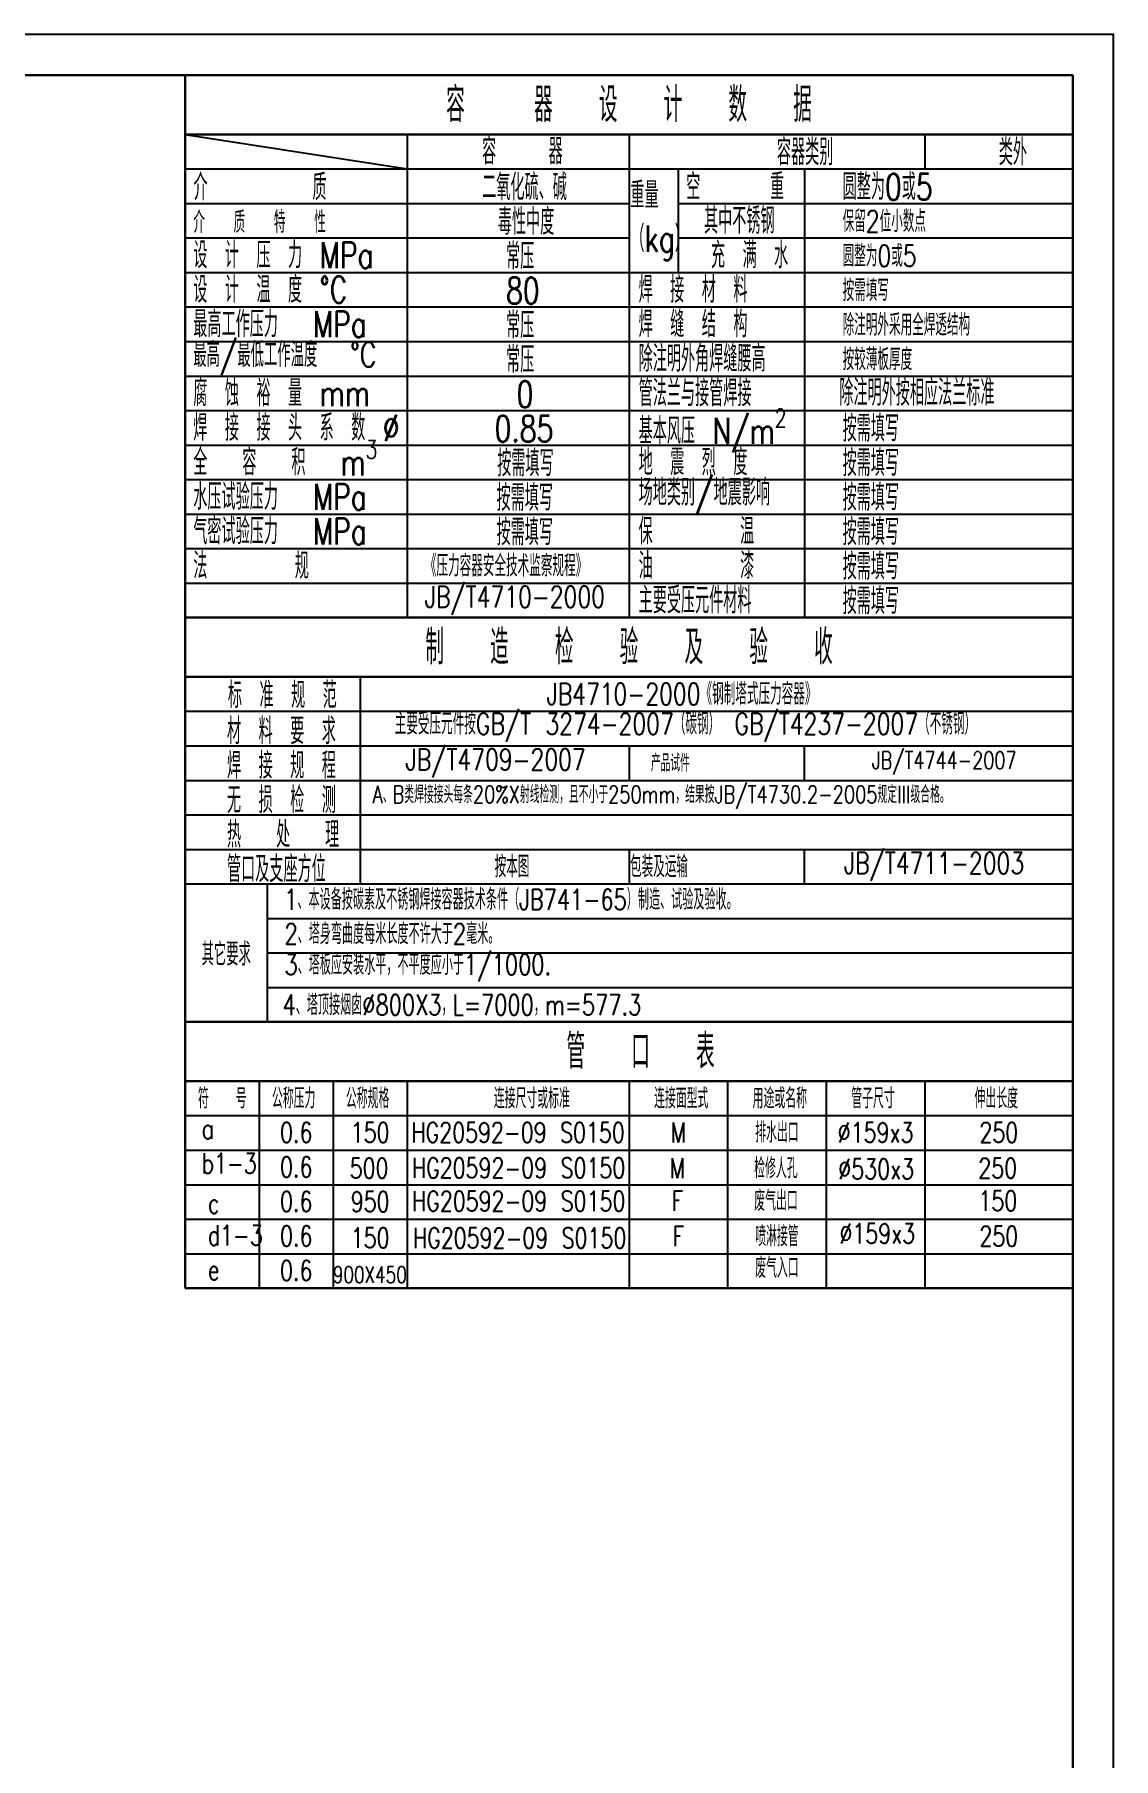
# Model space of a CAD drawing. Header units: inches. Extents: x -49906 to 274435, y 31852 to 49661.
# Drawn here: x 19489 to 23205, y 42164 to 48101 of the extents above; entities that cross this region are included whole.
import ezdxf
from ezdxf.enums import TextEntityAlignment as Align

# ---------------------------------------------------------------- set-up
doc = ezdxf.new("R2010")
doc.units = ezdxf.units.IN
doc.header["$LTSCALE"] = 60
doc.header["$MEASUREMENT"] = 0
for name, color, linetype in [('1', 1, 'Continuous'), ('文字', 3, 'Continuous'), ('细实线', 7, 'Continuous')]:
    doc.layers.add(name, color=color, linetype=linetype)
doc.layers.add('粗实线', color=7, linetype='Continuous', lineweight=30)
doc.styles.add('中文', font='txt.shx', dxfattribs={"width": 0.75, "bigfont": 'gbcbig.shx'})

msp = doc.modelspace()

# ---------------------------------------------------------------- linework, layer by layer
at = {"layer": '1'}
msp.add_line((23064.581, 43783.817), (20008.139, 43783.817), dxfattribs=at)
at = {"layer": '文字'}
for p, q in [((21536.36, 47757.191), (21536.36, 46093.128)), ((21706.163, 47634.933), (21706.163, 47281.745)), ((22140.409, 47634.933), (22140.409, 46093.128)), ((20610.896, 45889.366), (20610.896, 45176.196))]:
    msp.add_line(p, q, dxfattribs=at)
msp.add_lwpolyline([(14869.163, 48101.287), (14869.163, 36299.324), (23204.914, 36299.324), (23204.914, 48101.287)], close=True, dxfattribs=at)
at = {"layer": '粗实线'}
for p, q in [((20008.139, 47960.954), (20008.139, 43783.817)), ((20008.139, 47960.954), (23064.581, 47960.954)), ((20008.139, 47757.191), (23064.581, 47757.191)), ((20008.139, 46093.128), (23064.581, 46093.128)), ((20008.139, 45889.366), (23064.581, 45889.366)), ((20008.139, 44700.75), (23064.581, 44700.75)), ((20008.139, 44496.987), (23064.581, 44496.987)), ((20008.139, 43783.817), (23064.581, 43783.817)), ((20008.139, 43783.817), (23064.581, 43783.817))]:
    msp.add_line(p, q, dxfattribs=at)
msp.add_lwpolyline([(15219.994, 47960.954), (23064.581, 47960.954), (23064.581, 36439.656), (15219.994, 36439.656)], close=True, dxfattribs=at)
at = {"layer": '细实线'}
for p, q in [((20008.139, 47757.191), (20772.25, 47638.329)), ((20772.25, 47757.191), (20772.25, 46093.128)), ((22555.174, 47757.191), (22555.174, 47634.933)), ((20008.139, 47638.329), (23064.581, 47638.329)), ((20008.139, 47519.468), (21536.36, 47519.468)), ((21706.163, 47519.468), (23064.581, 47519.468)), ((20008.139, 47400.606), (21536.36, 47400.606)), ((21706.163, 47400.606), (23064.581, 47400.606)), ((20008.139, 47281.745), (23064.581, 47281.745)), ((20008.139, 47162.883), (23064.581, 47162.883)), ((20008.139, 47044.021), (23064.581, 47044.021)), ((20008.139, 46925.16), (23064.581, 46925.16)), ((20008.139, 46806.298), (23064.581, 46806.298)), ((20008.139, 46687.436), (23064.581, 46687.436)), ((20008.139, 46568.575), (23064.581, 46568.575)), ((20008.139, 46449.713), (23064.581, 46449.713)), ((20008.139, 46330.852), (23064.581, 46330.852)), ((20008.139, 46211.99), (23064.581, 46211.99)), ((20008.139, 45770.504), (23064.581, 45770.504)), ((20008.139, 45651.642), (23064.581, 45651.642)), ((21536.36, 45651.642), (21536.36, 45532.781)), ((22139.117, 45651.642), (22139.117, 45532.781)), ((20008.139, 45532.781), (23064.581, 45532.781)), ((20008.139, 45413.919), (23064.581, 45413.919)), ((20008.139, 45295.057), (23064.581, 45295.057)), ((21536.36, 45295.057), (21536.36, 45176.196)), ((22139.117, 45295.057), (22139.117, 45176.196)), ((20008.139, 45176.196), (23064.581, 45176.196)), ((20290.315, 45176.196), (20290.315, 44700.75)), ((20290.315, 45057.335), (23064.581, 45057.335)), ((20290.315, 44938.473), (23064.581, 44938.473)), ((20290.315, 44819.611), (23064.581, 44819.611)), ((20262.843, 44496.987), (20262.843, 43783.817)), ((20517.546, 44496.987), (20517.546, 43783.817)), ((20772.25, 44496.987), (20772.25, 43783.817)), ((21536.36, 44496.987), (21536.36, 43783.817)), ((21875.965, 44496.987), (21875.965, 43783.817)), ((22215.57, 44496.987), (22215.57, 43783.817)), ((22555.174, 44496.987), (22555.174, 43783.817)), ((20008.139, 44378.125), (23064.581, 44378.125)), ((20008.139, 44259.264), (23064.581, 44259.264)), ((20008.139, 44140.402), (23064.581, 44140.402)), ((20008.139, 44021.54), (23064.581, 44021.54)), ((20008.139, 43902.679), (23064.581, 43902.679))]:
    msp.add_line(p, q, dxfattribs=at)

# ---------------------------------------------------------------- texts
at = {"layer": '文字', "style": '中文', "width": 0.75}
for s, height, p in [('0.6', 69.3229, (20390.195, 44285.607)), ('150', 69.3229, (20644.898, 44285.607)), ('HG20592-09 S0150', 69.32292, (21154.305, 44285.607)), ('M', 69.323, (21706.163, 44285.607)), ('排水出口', 69.3229, (22045.767, 44285.607)), ('%%C159x3', 69.3229, (22385.372, 44285.607)), ('250', 69.3229, (22809.878, 44285.607)), ('0.6', 69.3229, (20390.195, 44166.745)), ('500', 69.3229, (20641.261, 44162.643)), ('HG20592-09 S0150', 69.32292, (21156.055, 44163.421)), ('M', 69.323, (21702.525, 44162.643)), ('检修人孔', 69.3229, (22042.13, 44162.643)), ('250', 69.3229, (22806.24, 44162.643)), ('%%C530x3', 69.3229, (22387.584, 44159.588)), ('0.6', 69.3229, (20390.195, 44047.884)), ('950', 69.3229, (20644.898, 44047.372)), ('HG20592-09 S0150', 69.32292, (21156.412, 44049.153)), ('F', 69.323, (21702.882, 44050.309)), ('废气出口', 69.3229, (22042.487, 44050.309)), ('150', 69.3229, (22806.597, 44050.309)), ('0.6', 69.3229, (20390.195, 43929.022)), ('F', 69.323, (21706.163, 43928.17)), ('喷淋接管', 69.3229, (22045.767, 43928.17)), ('%%C159x3', 69.3229, (22391.221, 43937.718)), ('250', 69.3229, (22809.878, 43928.17)), ('150', 69.3229, (20644.898, 43922.54)), ('HG20592-09 S0150', 69.32292, (21159.692, 43922.333)), ('0.6', 69.3229, (20390.195, 43810.161)), ('废气入口', 69.3229, (22045.767, 43819.75)), ('900X450', 56.5844, (20643.723, 43802.124))]:
    msp.add_text(s, height=height, dxfattribs=at).set_placement(p, align=Align.CENTER)
at = {"layer": '文字', "style": '中文'}
for s, insert, char_height, width, attachment_point in [('容   器  设  计  数  据', (21536.36, 47859.073), 118.86163, 3056.44185, 5), ('容   器', (21030.212, 47699.106), 90, 764.11046, 4), ('容器类别', (22045.767, 47696.062), 90, 911.7629, 4), ('类外', (22809.878, 47696.062), 90, 911.7629, 4), ('\\pi4.355;介      质', (20032.175, 47575.503), 90, 764.11046, 4), ('二氧化硫、碱', (21030.615, 47575.503), 90, 887.80006, 4), ('空    重', (21732.939, 47577.201), 90, 911.7629, 4), ('圆整为0或5', (22271.978, 47576.502), 90, 911.7629, 4), ('重量\\P（kg）', (21541.173, 47458.339), 90, 967.88886, 4), ('\\pi3.5;介  质  特  性', (20032.175, 47454.943), 73.94444, 764.11046, 4), ('毒性中度', (21084.654, 47456.641), 90, 833.76178, 4), ('其中不锈钢', (21794.609, 47460.037), 90, 911.7629, 4), ('保留2位小数点', (22271.978, 47457.641), 73.9444, 764.11046, 4), ('\\pi3.5;设 计 压 力 MPa', (20032.175, 47341.175), 90, 764.11046, 4), ('常压', (21112.981, 47337.779), 90, 764.11046, 4), ('充 满 水', (21818.572, 47341.175), 90, 887.80006, 4), ('圆整为0或5', (22271.978, 47338.779), 73.9444, 764.11046, 4), ('\\pi3.5;设 计 温 度 {\\Ftxt,hztxts|c134;%%D}C', (20032.175, 47222.314), 90, 764.11046, 4), ('80', (21112.981, 47218.918), 90, 764.11046, 4), ('\\pi3.5;焊 接 材 料', (21565.935, 47222.314), 90, 887.80006, 4), ('按需填写', (22271.978, 47219.918), 73.9444, 764.11046, 4), ('\\pi3.5;最高工作压力  MPa', (20032.175, 47103.452), 90, 764.11046, 4), ('常压', (21112.981, 47100.056), 90, 764.11046, 4), ('\\pi3.5;焊 缝 结 构', (21565.935, 47103.452), 90, 887.80006, 4), ('除注明外采用全焊透结构', (22271.978, 47101.056), 73.94444, 764.11046, 4), ('\\pi3.306;最高/最低工作温度  {\\Ftxt,hztxts|c134;%%D}C', (20032.175, 46984.591), 85, 878.32007, 4), ('常压', (21112.981, 46981.194), 90, 764.11046, 4), ('\\pi3.5;除注明外角焊缝腰高', (21565.935, 46984.591), 90, 887.80006, 4), ('按较薄板厚度', (22271.978, 46982.194), 73.9444, 764.11046, 4), ('\\pi3.5;腐 蚀 裕 量 mm', (20032.175, 46865.729), 90, 764.11046, 4), ('0', (21149.122, 46862.333), 90, 727.96992, 4), ('\\pi3.5;管法兰与接管焊接', (21565.935, 46865.729), 90, 887.80006, 4), ('除注明外按相应法兰标准', (22260.621, 46867.628), 90, 923.12011, 4), ('\\pi3.5;焊 接 接 头 系 数 %%C', (20032.175, 46746.867), 90, 764.11046, 4), ('0.85', (21073.285, 46743.471), 90, 803.80646, 4), ('\\A1;\\pi3.5;基本风压 N/m{\\H0.7x;\\S2^  ;\\H1.429x; }', (21565.935, 46736.353), 90, 887.80006, 4), ('按需填写', (22271.978, 46744.471), 90, 911.7629, 4), ('\\A1;\\pi3.5;全  容  积  m{\\H0.7x;\\S3^   ;}', (20032.175, 46628.006), 90, 764.11046, 4), ('按需填写', (21082.628, 46624.61), 90, 764.11046, 4), ('\\pi3.5;地 震 烈 度', (21565.935, 46628.006), 90, 887.80006, 4), ('按需填写', (22271.978, 46625.609), 90, 911.7629, 4), ('\\pi3.5;水压试验压力  MPa', (20032.175, 46509.144), 90, 764.11046, 4), ('按需填写', (21080.17, 46505.748), 90, 764.11046, 4), ('\\pi3.5;场地类别/地震影响', (21565.935, 46509.144), 90, 887.80006, 4), ('按需填写', (22271.978, 46506.748), 90, 911.7629, 4), ('\\pi3.5;气密试验压力  MPa', (20032.175, 46390.282), 90, 764.11046, 4), ('按需填写', (21080.17, 46386.886), 90, 764.11046, 4), ('\\pi3.5;保     温', (21565.935, 46390.282), 90, 887.80006, 4), ('按需填写', (22271.978, 46387.886), 90, 911.7629, 4), ('\\pi3.5;法     规', (20032.175, 46271.421), 90, 764.11046, 4), ('《压力容器安全技术监察规程》', (20833.284, 46271.421), 73.94444, 764.11046, 4), ('\\pi3.5;油     漆', (21565.935, 46271.421), 90, 887.80006, 4), ('按需填写', (22271.978, 46269.025), 90, 911.7629, 4), ('JB/T4710-2000', (20833.284, 46152.559), 73.94444, 764.11046, 4), ('\\pi3.5;主要受压元件材料', (21565.935, 46152.559), 90, 887.80006, 4), ('按需填写', (22271.978, 46150.163), 90, 911.7629, 4), ('制  造  检  验  及  验  收', (21536.36, 45991.247), 118.86163, 3056.44185, 5), ('\\pi4.083;标 准 规 范', (20150.873, 45826.249), 90, 764.11046, 4), ('JB4710-2000《钢制塔式压力容器》', (21252.595, 45829.935), 73.94444, 2080.33151, 4), (' 主要受压元件按{\\C2;GB/T 3274-2007（碳钢） GB/T4237-2007（不锈钢）}', (20679.97, 45715.282), 73.94444, 2700.98722, 4), ('\\pi3.5;材 料 要 求', (20148.354, 45702.353), 90, 764.11046, 4), ('JB/T4709-2007', (20766.905, 45592.211), 73.94444, 764.11046, 4), ('\\pi3.5;焊 接 规 程', (20148.354, 45583.491), 90, 764.11046, 4), ('\\pi3.5;产品试件', (21608.289, 45592.211), 59.43081, 602.7569, 4), (' JB/T4744-2007', (22601.849, 45592.211), 59.43081, 925.46402, 5), ('\\pi3.5;无 损 检 测', (20148.354, 45464.63), 90, 764.11046, 4), ('{\\H0.95x; \\H0.8541x;A、B类焊接接头每条20%X射线检测，且不小于250mm，结果按JB/T4730.2-2005规定III级合格。 }', (20606.545, 45474.348), 73.94444, 2840.73164, 4), ('\\pi3.5;热  处  理', (20148.354, 45345.768), 90, 764.11046, 4), ('\\pi3.5;管口及支座方位', (20148.354, 45226.907), 90, 764.11046, 4), ('按本图', (21073.628, 45235.627), 73.9444, 764.11046, 4), ('\\pi3.5;包装及运输', (21536.36, 45235.627), 73.94444, 764.11046, 4), (' JB/T4711-2003', (22227.315, 45235.627), 73.94444, 764.11046, 4), ('1、本设备按碳素及不锈钢焊接容器技术条件（JB741-65）制造、试验及验收。', (20348.796, 45121.945), 70.73045, 2231.05142, 4), ('2、塔身弯曲度每米长度不许大于2毫米。\\P', (20349.688, 45004.005), 70.73045, 1760.26602, 4), ('其它要求', (20149.227, 44934.305), 78.566, 328.59388, 5), ('3、塔板应安装水平，不平度应小于1/1000.\\P', (20349.688, 44886.689), 70.73045, 1760.26602, 4), ('4、塔顶接烟囱∅800X3，L=7000，m=577.3', (20343.165, 44758.51), 70.73045, 1760.26602, 4), (' 管  口  表', (21536.36, 44598.868), 118.8616, 3056.44185, 5), ('符  号', (20051.882, 44437.556), 69.3229, 1114.41975, 4), ('公称压力', (20306.585, 44437.556), 69.3229, 1114.41975, 4), ('公称规格', (20561.289, 44437.556), 69.3229, 1114.41975, 4), ('连接尺寸或标准', (21070.696, 44437.556), 69.3229, 1114.41975, 4), ('连接面型式', (21622.553, 44437.556), 69.3229, 1114.41975, 4), ('用途或名称', (21962.158, 44437.556), 69.3229, 1114.41975, 4), ('管子尺寸', (22301.763, 44437.556), 69.3229, 1114.41975, 4), ('伸出长度', (22726.268, 44437.556), 69.3229, 1114.41975, 4), ('a', (20064.731, 44332.629), 69.323, 1114.41975, 4), ('b1-3', (20064.731, 44213.768), 69.3229, 1114.41975, 4), ('c', (20086.171, 44075.877), 69.323, 1114.41975, 4), ('d1-3', (20085.761, 43965.787), 69.3229, 1114.41975, 4), ('e', (20085.761, 43846.925), 69.323, 1114.41975, 4)]:
    msp.add_mtext(s, dxfattribs=dict(at, insert=insert, char_height=char_height, width=width, attachment_point=attachment_point))

doc.saveas('drawing.dxf')
